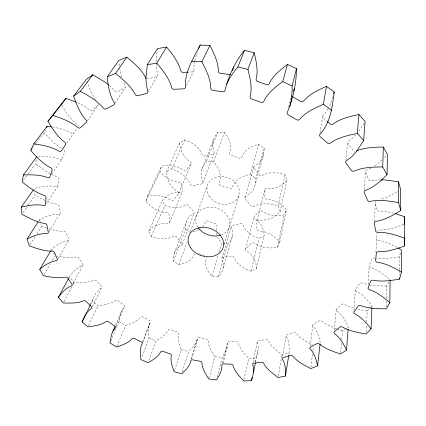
<?xml version="1.0" encoding="UTF-8"?>
<svg xmlns="http://www.w3.org/2000/svg" width="426" height="426" viewBox="0 0 426 426"><rect width="100%" height="100%" fill="white"/><g stroke="black" fill="none" stroke-linecap="round" stroke-linejoin="round"><path stroke-width="0.32" stroke-dasharray="2.13 1.6" d="M386.291 306.885L386.398 301.033M386.446 298.429L386.68 286.075L389.178 281.639M194.591 253.422C192.525 260.51 185.47 263.556 178.835 264.647L173.457 261.143C172.775 254.295 175.368 248.076 181.902 245.067A1.779 1.385 20.5 0 0 181.795 243.049L176.311 236.835A1.784 1.395 21.2 0 0 173.915 236.031C166.912 240.189 158.61 239.071 151.321 236.505L148.828 231.196C153.408 225.295 160.847 222.452 168.243 223.496A1.81 1.427 22.3 0 0 169.596 221.941L169 214.539A1.821 1.448 22.7 0 0 167.365 212.718C158.802 212.388 151.326 207.718 145.873 201.381L147.385 196.077C155.549 194.219 164.287 195.422 171.156 200.46A1.848 1.491 23 0 0 173.531 200.002L178.324 194.176A1.858 1.512 22.9 0 0 178.127 191.961C171.044 187.744 166.816 180.198 166.358 172.072L171.646 168.898C179.644 171.63 187.323 176.54 190.454 184.82A1.88 1.55 21.9 0 0 192.951 185.725L201.493 183.92A1.89 1.56 21.1 0 0 202.904 182.174L201.077 174.639L201.86 169.351L214.523 137.167L217.808 132.097L224.475 132.502C229.241 138.386 232.548 145.857 229.481 153.413A1.784 1.528 19 0 0 230.956 155.298L239.305 158.216A1.784 1.528 17.8 0 0 241.648 157.668C244.061 149.856 251.351 146.123 258.774 144.499L264.216 148.333L255.845 178.382L255.195 184.58L254.285 187.664L252.256 191.439L245.349 196.993A1.89 1.56 15.7 0 0 245.344 199.224L250.839 205.934A1.88 1.544 15 0 0 253.358 206.775C260.994 202.291 270.068 203.197 278.05 206.051L280.143 211.791C274.648 217.83 266.607 221.073 258.412 219.976A1.858 1.507 14.1 0 0 256.862 221.579L256.894 229.076A1.848 1.486 14 0 0 258.449 230.903C266.921 231.233 274.498 235.679 279.68 242.213L277.502 247.272C269.296 248.821 260.542 247.857 253.635 242.793A1.821 1.443 14.4 0 0 251.207 243.198L246.058 248.587A1.805 1.427 14.8 0 0 246.127 250.637C252.527 254.391 256.521 261.223 256.34 268.641L251.042 271.229C243.784 268.731 236.606 264.482 233.778 256.883A1.784 1.395 15.9 0 0 231.403 256.026L223.203 257.469A1.779 1.385 16.6 0 0 221.834 258.976C225.04 265.425 223.048 271.857 218.224 276.719L211.813 276.123C207.329 271.165 203.772 264.386 206.658 257.623M375.918 252.49L376.967 233.421M255.52 362.356C256.436 355.705 259.706 348.713 257.421 341.998A1.667 1.209 13.2 0 1 258.55 340.608L265.792 339.628A1.677 1.214 12.7 0 1 267.917 340.587C271.085 346.514 276.735 350.63 281.959 354.65L289.1 353.117C289.424 347.51 289.281 341.418 286.293 336.476A1.699 1.241 11.3 0 1 287.033 334.857L293.849 332.669A1.709 1.251 10.8 0 1 296.171 333.308C300.468 338.553 306.667 341.79 312.514 344.985M371.962 307.242L372.015 305.927C367.67 300.192 362.771 294.462 356.269 291.139A1.832 1.395 5.8 0 1 355.598 289.201L359.533 283.631A1.842 1.411 5.4 0 1 361.993 283.066L367.729 284.738M264.216 148.333L263.566 154.319L255.195 184.58M374.47 221.232L375.295 202.094A1.992 1.635 1.4 0 1 375.391 201.248M368.256 284.616L369.15 266.239M366.216 332.03L366.562 324.798M366.69 322.173L367.228 311.001L369.406 308.696M364.278 189.783L365.476 171.38M353.931 310.554L355.353 289.888M348.186 328.324L348.282 327.008C345.534 321.007 342.174 314.899 336.806 310.863A1.779 1.337 7.6 0 1 336.636 308.962L341.806 304.436A1.795 1.347 7.1 0 1 344.309 304.308L349.411 306.763L355.055 308.573M156.033 61.69L157.364 49.187M340.603 352.707L341.439 342.813M341.716 339.517L342.435 330.943L345.092 329.154M334.218 330.363L336.231 309.564M110.765 341.104L119.083 321.609C119.679 316.443 120.585 310.74 124.317 306.832A1.651 1.187 22.2 0 0 123.886 305.048L117.943 300.612A1.656 1.193 22.7 0 0 115.702 300.415C110.542 304.105 103.955 304.957 97.831 305.932L92.24 301.075C94.173 296.075 96.67 290.75 101.335 287.779A1.672 1.214 24.1 0 0 101.34 285.99L96.292 280.734A1.683 1.219 24.6 0 0 94.018 280.164C87.772 282.827 80.722 282.544 74.06 282.443L69.438 276.809C72.761 272.209 76.765 267.549 82.239 265.552A1.704 1.246 26 0 0 82.687 263.827L78.741 257.884A1.715 1.257 26.5 0 0 76.51 256.942C70.024 258.348 63.298 257.086 56.855 256.031M345.88 160.368L347.754 142.742M310.889 367.26L312.615 353.442M312.945 350.806L313.435 346.86M310.053 346.258L312.764 325.421M223.107 363.202L227.292 346.567L227.505 342.669A1.645 1.187 15.1 0 1 228.97 341.54L236.398 341.753A1.651 1.187 14.6 0 1 238.267 342.978C239.939 349.032 244.524 353.761 248.656 358.287L256.074 357.952L258.05 350.055M223.229 268.007L232.697 235.493L232.91 233.107L231.451 226.717A1.683 1.353 16.5 0 1 232.761 225.237L240.546 223.756A1.688 1.363 15.7 0 1 242.788 224.571C245.355 231.85 252.133 236.004 259.051 238.368L264.093 235.802C264.306 228.703 260.68 222.037 254.535 218.384A1.709 1.39 14.4 0 1 254.487 216.392L259.402 211.11A1.72 1.406 14 0 1 261.697 210.694C268.199 215.556 276.517 216.403 284.254 214.832L286.347 209.896C281.522 203.649 274.371 199.352 266.335 199.112A1.741 1.443 13.5 0 1 264.876 197.355L264.892 190.087A1.752 1.464 13.6 0 1 266.372 188.521C274.211 189.522 281.794 186.226 286.948 180.411L285.005 174.873C277.448 172.163 268.838 171.412 261.676 175.784A1.773 1.502 14.6 0 1 259.306 174.99L254.157 168.547A1.779 1.512 15.4 0 1 254.184 166.39C258.71 163.632 262.773 159.809 263.566 154.319M288.892 354.427L289.1 353.117M216.243 230.477L217.068 225.54A1.672 1.342 18.1 0 0 215.668 223.847L207.824 221.11A1.672 1.342 19 0 0 205.657 221.563L202.558 227.01M282.63 356.594L286.112 335.826M278.306 376.233L281.959 354.65M319.942 132.928L322.77 116.106M27.919 174.149L35.571 163.664L36.439 158.637M191.556 359.017L197.494 338.606A1.635 1.171 17 0 1 199.24 337.775L206.621 339.144A1.64 1.177 16.5 0 1 208.181 340.592C208.335 346.482 211.754 351.706 214.757 356.578L209.139 377.692M255.27 361.85L256.074 357.952M279.68 242.213L286.347 209.896M194.655 61.184L193.835 67.516L194.027 69.965A2.077 1.853 31.7 0 1 192.259 71.919L188.34 72.122M194.788 60.561L197.142 52.59M252.959 362.638L257.405 341.364M277.502 247.272L284.254 214.832M280.143 211.791L286.948 180.411M244.029 379.667L248.656 358.287M278.05 206.051L285.005 174.873M256.34 268.641L264.093 235.802M213.32 140.042L212.537 145.149L214.193 152.412A1.779 1.512 21.4 0 1 212.84 154.105L204.746 155.927A1.773 1.502 22.3 0 1 202.393 155.069C199.565 147.172 192.35 142.417 184.767 139.834L179.735 142.939C180.07 150.687 183.92 157.987 190.662 162.072A1.757 1.47 23.3 0 1 190.821 164.212L186.226 169.889A1.741 1.448 23.5 0 1 183.973 170.352C177.504 165.517 169.202 164.452 161.502 166.31L160.006 171.46C165.075 177.53 172.131 182.024 180.251 182.264A1.72 1.411 23.1 0 1 181.785 184.016L182.269 191.194A1.709 1.39 22.6 0 1 180.97 192.712C173.84 191.753 166.8 194.682 162.46 200.358L164.766 205.497C171.699 207.957 179.618 208.91 186.215 204.837A1.688 1.363 21.4 0 1 188.478 205.593L193.617 211.584A1.683 1.353 20.6 0 1 193.697 213.548C187.488 216.451 184.905 222.761 185.518 229.273L173.457 261.143M251.042 271.229L259.051 238.368M288.53 107.288L290.777 98.268M222.319 363.138L227.649 342.067M217.143 377.298L222.218 357.403L226.137 350.31L227.292 346.567M256.969 220.801L264.999 189.336M399.519 269.946L399.492 256.798L400.477 253.012M245.621 249.205L254.066 216.994M244.865 197.659L253.72 167.04M201.86 169.351L203.106 166.385L206.53 161.156L213.602 161.63C218.698 167.892 222.25 175.235 219.092 183.345A1.896 1.576 19 0 0 220.673 185.31L229.534 188.404A1.896 1.576 17.8 0 0 232.016 187.855C234.71 179.564 242.133 176.076 250.046 174.367L258.774 144.499M218.224 276.719L227.878 244.034L230.945 239.881L232.697 235.493M116.825 346.381L125.441 325.581C130.878 323.638 136.858 321.683 140.734 317.173A1.64 1.177 20.8 0 1 142.875 317.013L149.505 320.506A1.635 1.171 20.3 0 1 150.346 322.237C147.731 326.992 148.397 332.77 149.052 337.951L141.677 357.803M191.455 358.798L197.494 338.606M221.893 258.257L231.51 226.014M224.108 244.391L238.885 195.412M182.333 371.898L188.537 351.652L194.224 345.587L197.211 340.076M211.813 276.123L218.341 254.801M219.108 252.293L221.797 243.512L218.447 238.821L217.138 236.217M174.628 370.519L181.247 349.709C179.399 344.634 177.285 339.037 178.585 333.595A1.635 1.171 18.4 0 0 177.365 331.976L170.256 329.511A1.635 1.171 18.9 0 0 168.281 330.017C165.82 335.086 160.629 338.122 155.975 340.944L148.812 360.87M51.716 174.159L62.436 158.477L64.63 151.917A1.901 1.491 33.5 0 0 63.469 149.691M332.919 96.814L330.091 104.647L328.329 108.05M190.491 231.478L207.276 185.89M178.835 264.647L187.424 241.254M182.317 244.471L194.102 212.968M213.602 161.63L224.475 132.502M142.625 342.046L149.627 323.558M202.861 182.994L214.14 153.206M142.651 342.563L150.346 322.237M174.277 253.209L186.38 221.541M206.53 161.156L217.808 132.097M169.548 222.697L182.216 191.924M178.728 193.505L191.215 163.563M116.032 326.257L124.584 306.278M115.494 325.166L122.001 310.011M151.321 236.505L164.766 205.497M148.828 231.196L162.46 200.358M171.646 168.898L184.767 139.834M36.263 143.205L44.187 132.779L45.555 129.802M166.358 172.072L179.735 142.939M88.523 325.725L97.831 305.932M145.873 201.381L160.006 171.46M147.385 196.077L161.502 166.31M92.378 306.901L101.75 287.289M90.509 304.659L92.24 301.075M90.285 304.585L93.166 298.621M186.503 85.509L193.878 70.929M328.031 108.619L324.963 113.476L323.265 115.26A2.077 1.848 4.7 0 0 323.398 117.874L326.79 120.899M72.974 283.78L82.793 265.153M63.857 301.81L71.589 287.135M72.825 284.792L74.06 282.443M68.804 277.976L69.438 276.809M364.182 122.96L358.277 131.906M58.058 258.673L68.527 240.472M44.022 274.578L50.369 263.694M52.371 260.254L54.709 256.244M148.477 91.276L157.423 76.078M50.912 250.547C55.045 245.536 61.445 242.005 67.846 240.754A1.741 1.289 27.9 0 0 68.746 239.167L66.094 232.713A1.752 1.305 28.3 0 0 63.991 231.398C58.218 231.648 52.584 229.891 47.132 228.214M48.894 231.781L60.22 213.474M29.98 244.726L35.31 236.361M36.732 234.135L41.711 226.323L40.955 223.884M114.983 103.273L125.329 87.335M38.91 220.716L39.629 219.608C45.614 216.632 52.137 213.948 58.942 214.134A1.789 1.342 29.7 0 0 60.284 212.755L59.113 205.998A1.8 1.358 30.2 0 0 57.228 204.336L51.658 203.08L46.067 200.976M46.439 203.431L57.75 186.189M66.738 143.237L77.154 128.04M87.298 120.899L98.071 105.169A1.997 1.645 35.7 0 0 98.534 104.45M23.041 212.611L27.882 205.577M28.249 205.034L34.953 195.289L34.714 192.131M23.323 180.438L27.536 174.671M32.296 148.424L35.864 143.727M355.779 134.824L353.649 137.209L348.633 141.134A2.061 1.784 1.9 0 0 348.111 143.615L353.186 150.554A2.05 1.768 1.5 0 0 354.959 151.443M369.837 308.238L372.015 305.927M384.55 157.641L386.648 155.447M98.071 105.169L92.405 110.227A1.986 1.629 35.5 0 1 89.774 110.041L84.508 106.207L77.41 102.623M382.154 159.766L377.841 163.589L374.129 166.172M345.624 328.797L348.282 327.008M199.315 229.55L200.737 228.666M397.069 191.833L389.178 196.178L380.045 199.613M370.817 168.211L366.727 170.038A2.029 1.715 1.1 0 0 365.604 172.258L368.762 179.655A2.023 1.693 1.1 0 0 371.296 180.773L373.788 180.225L380.301 179.879M198.841 229.843L192.664 232.17M403.896 224.374C395.999 227.33 387.724 230.21 379.188 230.024A1.944 1.555 2.4 0 0 377.463 230.722M399.492 256.798L386.494 258.609L376.318 258.475M38.015 156.688C45.476 156.433 53.239 156.491 60.3 159.212A1.89 1.475 33.1 0 0 62.436 158.477M386.68 286.075L373.847 285.644L368.953 284.919M223.011 243.613L227.878 244.034M214.757 356.578L222.218 357.403M367.228 311.001L357.579 309.127M375.136 258.247L373.948 258.023A1.896 1.48 3.8 0 0 371.648 259.04L369.209 265.489A1.88 1.464 4.1 0 0 370.396 267.374C377.734 269.679 383.927 274.584 389.652 279.562M52.451 127.023C58.99 128.295 65.721 129.722 71.472 133.237A1.938 1.55 34.5 0 0 73.906 132.933M181.247 349.709L188.537 351.652M394.109 213.266L385.12 211.285L378.634 211.003A1.981 1.619 1.6 0 1 376.483 209.523L375.295 202.094M46.535 228.032L41.711 226.323M342.435 330.943L337.051 329.074M199.24 253.805L204.571 255.664M336.481 328.845L326.316 324.245L321.997 321.167A1.747 1.294 8.9 0 0 319.543 320.89L313.414 324.277A1.736 1.283 9.4 0 0 313.11 326.06C317.295 330.624 319.063 336.854 320.23 342.797M149.052 337.951L155.975 340.944M51.317 174.447L56.887 176.721A1.848 1.422 31.9 0 1 58.458 178.691L58 185.496A1.837 1.406 31.5 0 1 56.237 186.593C48.985 185.14 41.498 186.567 34.431 188.34L34.522 189.602M44.9 200.406L34.953 195.289M397.25 247.49C391.222 244.364 384.971 241.159 378.144 240.312A1.933 1.539 2.7 0 1 376.451 238.576M50.241 173.824L45.933 171.337L35.571 163.664M119.083 321.609L125.441 325.581M185.518 229.273L190.081 232.298M61.323 148.562L53.245 142.311L44.187 132.779M250.046 174.367L255.845 178.382M109.274 85.461L114.791 91.031A2.029 1.704 35.9 0 0 117.485 91.739L124.669 87.942A2.034 1.725 35.9 0 0 125.207 85.509L123.167 81.526M95.557 99.727L90.956 91.872L86.973 81.808M61.727 105.217C65.977 112.272 70.562 119.504 77.212 124.546A1.954 1.571 34.8 0 1 78.123 126.165M51.589 249.407L52.217 250.547M53.474 252.826L54.416 254.535M216.77 235.173L216.041 231.707M39.629 219.608L40.198 221.44M121.687 77.244L119.77 68.479M119.349 65.955L118.945 62.271M156.092 62.968L156.337 68.085L157.758 74.278A2.061 1.795 34.8 0 1 156.587 76.536L148.205 78.778A2.055 1.779 35.3 0 1 147.204 78.815M399.519 270.601L399.529 275.201M197.914 227.196A17.493 14.047 18.5 0 1 203.921 208.33A17.493 14.047 18.5 0 1 227.42 215.817A17.493 14.047 18.5 0 1 221.701 234.779M209.193 196.258A16.513 13.659 18.5 0 0 237.33 198.623A16.513 13.659 18.5 0 0 222.857 176.582A16.513 13.659 18.5 0 0 209.193 196.258"/><path stroke-width="0.64" d="M114.972 326.375L111.404 334.895L109.988 342.935L116.57 346.993C122.129 345.071 128.258 343.17 132.246 338.606A1.693 1.187 20.7 0 1 134.451 338.457L141.31 342.041A1.693 1.182 20.2 0 1 142.188 343.793C139.531 348.596 140.271 354.448 140.985 359.666L148.141 362.739C152.886 359.933 158.211 356.929 160.73 351.791A1.688 1.177 18.9 0 1 162.759 351.296L170.102 353.841A1.688 1.177 18.4 0 1 171.369 355.481C170.07 361.008 172.301 366.664 174.229 371.781L181.753 373.799C185.608 370.178 189.895 366.104 190.891 360.689A1.688 1.182 17 0 1 192.685 359.863L200.3 361.301A1.693 1.182 16.6 0 1 201.919 362.776C202.126 368.772 205.689 374.049 208.799 378.97L216.488 379.864C219.342 375.476 222.324 370.444 221.855 365.018A1.704 1.193 15.2 0 1 223.362 363.889L231.02 364.161A1.709 1.198 14.7 0 1 232.953 365.417C234.731 371.589 239.481 376.371 243.747 380.961L251.393 380.679C253.081 375.578 254.535 369.827 252.709 364.571A1.725 1.219 13.4 0 1 253.869 363.17L261.34 362.233A1.731 1.225 12.9 0 1 263.54 363.218C266.857 369.273 272.693 373.448 278.082 377.542L285.452 376.052C285.771 370.359 285.574 364.177 282.491 359.203A1.757 1.251 11.6 0 1 283.247 357.574L290.282 355.412A1.768 1.262 11.1 0 1 292.683 356.072C297.454 361.733 304.281 365.167 310.724 368.575L317.567 365.854C316.342 359.8 314.473 353.468 310.16 348.862A1.8 1.299 9.8 0 1 310.469 347.057L316.8 343.675A1.81 1.31 9.3 0 1 319.34 343.968C325.427 348.985 333.127 351.509 340.491 354.022L346.535 350.076C343.67 343.952 340.156 337.738 334.628 333.633A1.842 1.353 8 0 1 334.447 331.71L339.794 327.157A1.858 1.369 7.6 0 1 342.382 327.04C349.613 331.172 358.016 332.594 366.12 334L371.067 328.888C366.552 323.009 361.456 317.168 354.746 313.76A1.896 1.416 6.3 0 1 354.049 311.789L358.117 306.166A1.912 1.432 5.9 0 1 360.662 305.607C368.799 308.632 377.676 308.754 386.254 308.834L389.811 302.662L390.115 279.978M389.811 302.662C383.725 297.375 377.143 292.172 369.358 289.712A1.954 1.486 4.8 0 1 368.128 287.784L370.647 281.245A1.965 1.507 4.4 0 1 373.038 280.228C381.797 281.943 390.828 280.58 399.535 279.147L401.409 272.097C393.938 267.736 386.041 263.46 377.372 262.219A2.008 1.566 3.5 0 1 375.615 260.44L376.344 253.214A2.018 1.587 3.2 0 1 378.448 251.739C387.506 251.984 396.297 248.986 404.7 245.909L404.636 238.246C396.063 235.131 387.096 232.069 377.862 232.33A2.061 1.651 2.5 0 1 375.625 230.807L374.385 223.213A2.071 1.672 2.3 0 1 376.078 221.307C385.061 219.949 393.134 215.242 400.728 210.492L398.56 202.579C389.263 200.976 379.566 199.405 370.21 201.397A2.103 1.731 2.1 0 1 367.574 200.241L364.283 192.659A2.114 1.752 2.1 0 1 365.449 190.385C373.959 187.349 380.775 180.97 387.037 174.665L387.484 154.569L383.336 147.045C374.342 147.194 364.97 147.423 356.567 150.953M387.037 174.665L382.713 166.928L383.336 147.045M371.067 328.888L371.935 307.897M382.713 166.928C373.155 167.051 363.16 167.2 354.251 171.055A2.135 1.81 2.7 0 1 351.333 170.363L346.045 163.222A2.141 1.832 3.1 0 1 346.583 160.682L351.796 156.688L356.237 151.81L363.682 140.5L365.082 121.378L358.974 114.519C350.028 116.463 340.592 118.497 333.111 124.057A2.071 1.832 3.7 0 1 330.182 123.929L327.274 121.335M346.535 350.076L348.085 329.644M363.682 140.5L357.313 133.429L358.974 114.519M317.567 365.854L320.075 344.117M357.313 133.429C348.015 135.377 338.212 137.401 330.395 143.088A2.157 1.88 4.9 0 1 327.349 142.939L320.272 136.693A2.162 1.896 5.8 0 1 320.123 134.009C330.549 122.826 332.317 106.5 334.229 92.053L326.449 86.324C318.249 90.035 309.532 93.954 303.674 101.031A2.082 1.88 8.6 0 1 300.799 101.473L292.646 96.702A2.082 1.89 10.4 0 1 291.879 95.999M285.452 376.052L288.684 355.742M36.764 156.752L23.329 174.964L22.179 182.008C28.979 187.307 36.056 192.744 44.347 195.443A1.917 1.443 31.3 0 1 45.992 197.462L45.598 204.395A1.906 1.427 30.9 0 1 43.787 205.502C36.322 203.979 28.595 205.38 21.3 207.153L21.923 214.235C29.202 218.192 36.732 222.313 45.018 223.575A1.864 1.374 29.7 0 1 46.977 225.279L48.266 232.159A1.853 1.363 29.2 0 1 46.897 233.554C39.922 233.326 33.207 235.999 27.04 239.002L29.272 245.845C36.673 248.464 44.341 251.276 52.302 251.138A1.816 1.315 27.9 0 1 54.48 252.485L57.286 259.061A1.805 1.305 27.5 0 1 56.381 260.669C50.055 261.585 44.554 265.366 39.724 269.344L43.356 275.723C50.598 277.06 58.149 278.609 65.487 277.15A1.773 1.267 26.2 0 1 67.793 278.125L71.925 284.179A1.763 1.257 25.7 0 1 71.483 285.921C65.902 287.891 61.802 292.587 58.415 297.247L63.24 302.982C70.088 303.131 77.319 303.482 83.768 300.815A1.736 1.23 24.3 0 1 86.116 301.406L91.372 306.768A1.731 1.225 23.9 0 1 91.388 308.578C86.638 311.534 84.087 316.917 82.154 321.971L87.958 326.928C94.231 325.981 100.989 325.192 106.308 321.47A1.709 1.203 22.5 0 1 108.619 321.689L114.78 326.22A1.704 1.198 22.1 0 1 115.238 328.031L112.885 331.226M187.69 72.154L183.116 72.393A2.077 1.842 32.7 0 1 180.752 70.668C178.435 61.653 172.354 54.171 166.603 47.062L157.466 48.591L147.305 64.693L145.921 78.166L146.288 84.742L147.817 91.111A2.146 1.842 33.7 0 1 146.624 93.427L137.939 95.69A2.141 1.821 34.1 0 1 135.212 94.407C130.691 85.818 122.954 79.465 115.563 73.4L107.235 76.728C108.124 85.557 109.397 94.806 114.125 102.49A2.119 1.768 34.8 0 1 113.588 104.993L106.175 108.854A2.109 1.747 34.9 0 1 103.374 108.108C97.288 100.685 88.688 95.866 80.392 91.308L73.634 96.132C76.563 104.588 79.902 113.316 86.068 119.978A2.077 1.683 34.8 0 1 86.185 122.523L80.365 127.678A2.066 1.661 34.6 0 1 77.639 127.475C70.524 121.479 61.541 118.279 52.84 115.361L47.893 121.309C52.531 128.971 57.537 136.81 64.784 142.263A2.029 1.597 34 0 1 65.492 144.728L61.456 150.825A2.013 1.582 33.7 0 1 58.937 151.124C51.306 146.661 42.382 145.085 33.745 143.828L30.709 150.511C36.647 157.077 42.888 163.786 50.843 167.897A1.976 1.518 32.8 0 1 52.068 170.176L49.874 176.865A1.96 1.502 32.4 0 1 47.675 177.599C39.953 174.66 31.471 174.633 23.329 174.964M147.305 64.693L156.795 63.165C162.807 70.487 169.186 78.187 171.678 87.511A2.162 1.89 31.6 0 0 174.149 89.295L183.649 88.848A2.162 1.901 30.6 0 0 185.47 86.851C184.447 71.616 193.676 58.032 200.215 45.039L209.922 45.444L201.839 61.685C206.077 69.923 210.625 78.677 210.763 88.145A2.167 1.938 26.5 0 0 212.819 90.355L222.58 91.808A2.173 1.944 24.8 0 0 224.939 90.253C228.858 76.004 234.832 61.749 244.497 50.369L254.168 52.739C256.218 61.253 258.374 70.375 256.148 79.066A2.082 1.901 19 0 0 257.581 81.504L266.617 84.673A2.082 1.901 16.7 0 0 269.275 83.666C273.061 75.503 280.51 69.773 287.491 64.432L296.501 68.623C296.315 83.405 293.21 98.582 287.353 112.118A2.167 1.938 11.2 0 0 288.2 114.796L296.698 119.733A2.167 1.933 9.6 0 0 299.691 119.296C305.804 112.022 314.862 108.06 323.366 104.29L326.449 86.324M251.393 380.679L252.064 377.431M253.395 372.718L255.387 363.005M289.936 106.239L291.357 99.79L292.145 90.45L292.114 85.935L296.501 68.623M333.76 93.832L334.229 92.053M254.168 52.739L247.948 69.385C250.115 78.144 252.416 87.538 250.137 96.489A2.173 1.954 18.9 0 0 251.638 99.008L261.058 102.304A2.173 1.954 16.9 0 0 263.822 101.287C267.741 92.884 275.478 87.032 282.715 81.579L287.491 64.432M232.388 70.705L233.65 67.084M293.248 91.372L294.339 88.368M226.664 84.066L229.651 78.16L234.971 70.402L237.862 66.909L244.497 50.369M198.42 48.958L200.215 45.039M46.652 127.417L47.195 126.229L51.232 126.767M82.154 321.971L86.766 312.418M87.341 311.225L90.221 305.256M58.415 297.247L68.49 278.561M39.724 269.344L50.572 251.116M156.795 63.165L166.603 47.062M27.04 239.002L38.191 221.824M115.563 73.4L126.841 57.18C133.918 63.053 141.325 69.225 145.596 77.543A2.055 1.779 35.3 0 0 146.251 78.363M21.3 207.153L33.303 189.953M107.235 76.728L118.795 60.455L126.841 57.18M80.392 91.308L92.788 74.758L104.881 82.021L108.3 84.699M73.634 96.132L86.222 79.486L92.788 74.758M31.109 149.989L31.902 148.946M33.745 143.828L47.195 126.229M52.84 115.361L65.955 98.331L76.19 102.133M47.893 121.309L65.955 98.331M380.924 179.884L384.63 179.916L398.55 181.769L400.637 189.501L400.728 210.492M191.737 61.222L201.839 61.685M237.862 66.909L247.948 69.385M395.36 213.639L404.402 216.642L404.7 245.909M282.715 81.579L292.114 85.935M398.337 248.086L401.297 249.86L401.409 272.097M323.366 104.29L331.487 110.217M209.922 45.444C213.958 53.452 218.272 61.956 218.341 71.115A2.082 1.885 27.3 0 0 220.306 73.256L229.683 74.63A2.082 1.896 25.5 0 0 230.732 74.561M404.402 216.642L404.46 224.151M399.535 277.832L399.535 279.147M398.55 181.769L398.56 202.579M220.593 235.173A17.493 14.047 18.5 0 1 198.244 227.681M190.71 247.911A18.137 14.271 18.5 0 0 221.509 250.877A18.137 14.271 18.5 0 0 205.364 227.479A18.137 14.271 18.5 0 0 190.71 247.911"/></g></svg>
